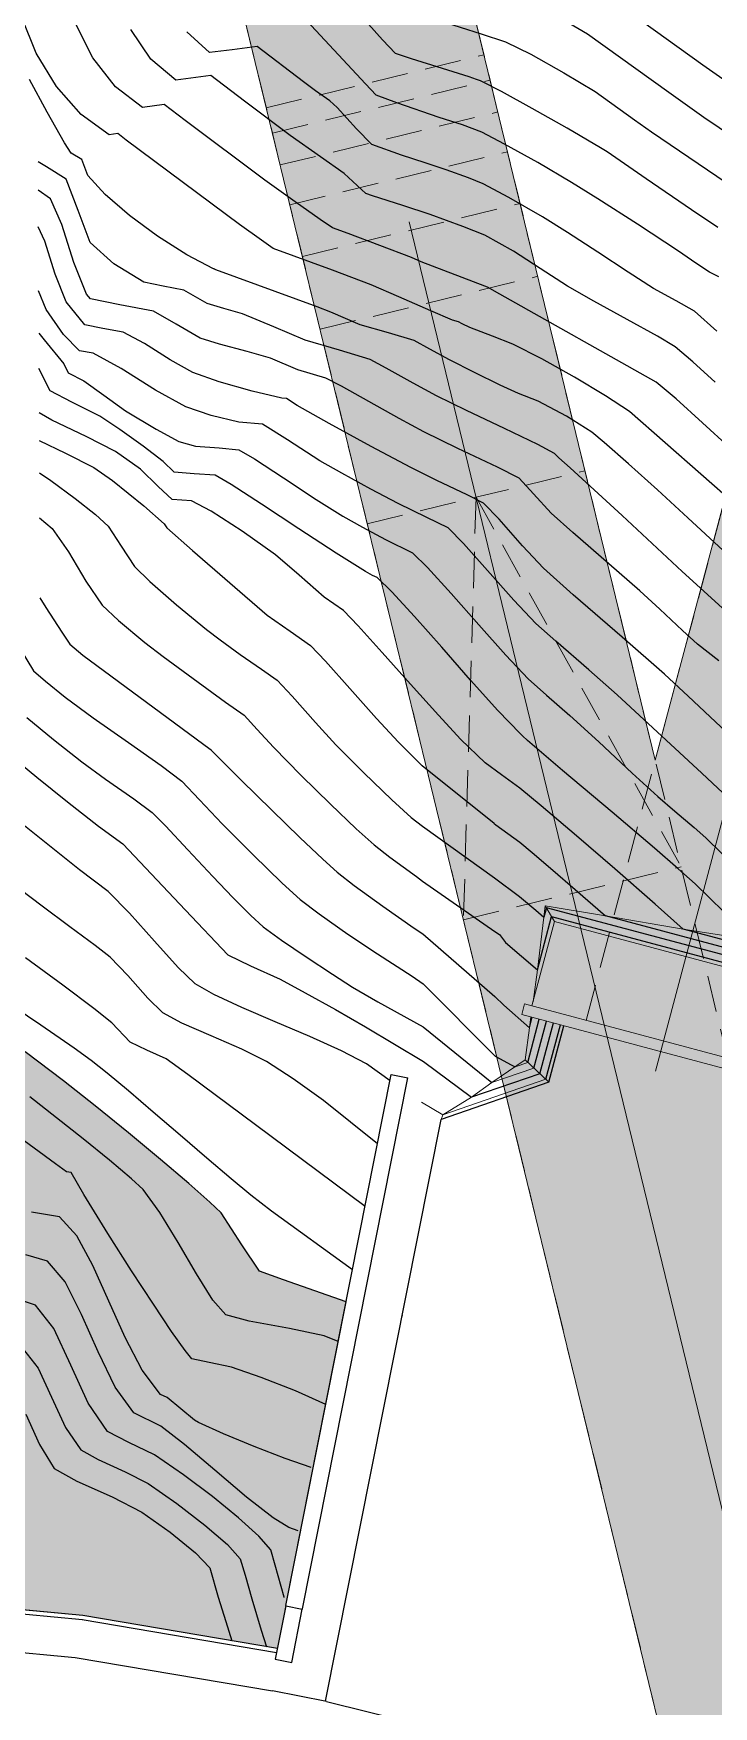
# Model space of a CAD drawing. Header units: millimetres. Extents: x -133 to 63340, y -143 to 109141.
# Drawn here: x 62439.59 to 62458.3, y 108650.02 to 108695.99 of the extents above; entities that cross this region are included whole.
import ezdxf

# ---------------------------------------------------------------- set-up
doc = ezdxf.new("R2010")
doc.units = ezdxf.units.MM
doc.header["$MEASUREMENT"] = 0
for name, pattern in [('DASHDOT', [2.8, 2, -0.25, 0.3, -0.25]), ('NASCOSTA', [9.525, 6.35, -3.175]), ('TRATTEGGIATA', [0.75, 0.5, -0.25]), ('TRATTEGGIATA2', [9.525, 6.35, -3.175]), ('TRATTOPUNTO2', [12.7, 6.35, -3.175, 0, -3.175])]:
    doc.linetypes.add(name, pattern=pattern)
for name, color, linetype in [('Av. Pr.Profi', 7, 'Continuous'), ('Bâti', 7, 'Continuous'), ('colore lago', 131, 'Continuous'), ('Couronnement', 7, 'Continuous'), ('curve livello 1m', 2, 'Continuous'), ('curve livello 5m', 7, 'Continuous'), ('LIN010TR', 2, 'NASCOSTA'), ('LIN018CO', 6, 'Continuous'), ('LIN025CO', 7, 'Continuous'), ('Strade', 7, 'Continuous'), ('TRATTCOLO-30', 253, 'Continuous'), ('TRATTCOLO-32', 255, 'Continuous')]:
    doc.layers.add(name, color=color, linetype=linetype)
doc.layers.add('Colori bordi', color=5, linetype='Continuous', plot=False)
doc.layers.add('no_plot', color=5, linetype='Continuous', plot=False)

# ---------------------------------------------------------------- blocks, each defined once
blk = doc.blocks.new('CONTORNO')
at = {"layer": 'Colori bordi', "lineweight": 0, "ltscale": 2, "flags": 128}
blk.add_lwpolyline([(-29.805, 84.968), (-22.578, 81.44), (16.586, -82.868)], dxfattribs=at)
blk.add_lwpolyline([(-28.746, 115.78, -0.121281), (-20.708, 100.164), (-8.908, 50.657), (5.179, 102.622, 0.76503), (-24.477, 119.975)], format="xyb", close=True, dxfattribs=at)

msp = doc.modelspace()

# ---------------------------------------------------------------- hatches: boundary and pattern name
at = {"layer": 'colore lago', "linetype": 'Continuous', "lineweight": 0}
msp.add_hatch(color=256, dxfattribs=at).paths.add_polyline_path([(62394.5204, 108712.2459), (62395.117, 108711.6764), (62395.6406, 108710.6293), (62394.8002, 108710.3922), (62399.2235, 108704.7825), (62412.5003, 108708.5285), (62413.2067, 108707.6326), (62407.7302, 108697.8512), (62412.1535, 108692.2416), (62412.9472, 108693.6591), (62412.9542, 108692.0976), (62414.0082, 108690.1294), (62414.5077, 108689.1966), (62414.9207, 108688.4253), (62415.1861, 108687.9297), (62415.5083, 108687.3279), (62416.2931, 108686.7942), (62417.1906, 108686.23), (62417.969, 108685.782), (62418.4846, 108685.537), (62419.1884, 108685.4527), (62419.9557, 108685.3699), (62420.4783, 108685.1894), (62421.2527, 108684.8739), (62422.0468, 108684.518), (62422.5163, 108684.2624), (62423.4994, 108683.254), (62424.8803, 108681.83), (62425.6772, 108681.0253), (62426.388, 108680.3128), (62426.9073, 108679.7976), (62427.1296, 108679.5849), (62427.6677, 108679.3514), (62428.2779, 108678.8906), (62429.1097, 108678.186), (62429.7272, 108677.6064), (62430.0884, 108677.2216), (62430.467, 108676.3439), (62430.811, 108675.2778), (62431.1702, 108674.5108), (62431.6141, 108674.232), (62432.1182, 108673.9293), (62432.7182, 108673.2212), (62433.3642, 108672.3188), (62433.9717, 108671.5972), (62434.4688, 108671.2781), (62434.9585, 108671.0103), (62435.4179, 108670.7577), (62435.9831, 108670.3933), (62436.7708, 108669.8635), (62437.6389, 108669.2648), (62438.4457, 108668.6941), (62439.3646, 108668.0159), (62440.4199, 108667.2144), (62441.2951, 108666.53), (62442.2044, 108665.791), (62443.0885, 108665.0571), (62443.8645, 108664.3988), (62444.449, 108663.8865), (62444.7591, 108663.591), (62445.3244, 108662.7111), (62445.8151, 108661.9895), (62446.4679, 108661.7513), (62448.1936, 108661.1408), (62446.5378, 108652.8014), (62446.3027, 108651.6172), (62440.9509, 108652.5219), (62435.4435, 108653.0423), (62429.8796, 108653.2134), (62424.3375, 108653.0217), (62418.7888, 108652.4748), (62413.313, 108651.5404), (62407.8947, 108650.2381), (62402.5829, 108648.6194), (62397.4028, 108646.6292), (62392.3471, 108644.2966), (62387.4709, 108641.6608), (62382.7641, 108638.6807), (62378.5736, 108635.667), (62374.4327, 108632.2574), (62370.3747, 108628.4632), (62367.341, 108625.2477), (62364.0711, 108621.403), (62361.5015, 108617.9735), (62358.4141, 108613.3566), (62355.6386, 108608.5282), (62353.1888, 108603.5582), (62351.0878, 108598.4147), (62349.3183, 108593.1368), (62347.9014, 108587.7584), (62346.8307, 108582.3046), (62346.1263, 108576.8084), (62345.7933, 108571.4278), (62345.8092, 108565.8708), (62346.181, 108560.3104), (62346.9476, 108554.8198), (62348.0569, 108549.3677), (62348.9382, 108546.1575), (62347.7101, 108543.5061), (62343.6536, 108541.931), (62342.917, 108542.5188), (62342.059, 108542.9833), (62341.337, 108543.1852), (62340.5752, 108542.9743), (62339.6342, 108542.4682), (62338.6626, 108541.9356), (62337.8087, 108541.6455), (62337.3125, 108541.7296), (62336.3871, 108541.9326), (62334.0999, 108542.5173), (62331.1652, 108543.3198), (62327.978, 108544.2057), (62324.9329, 108545.0408), (62322.4248, 108545.6908), (62321.6797, 108545.8539), (62320.815, 108546.034), (62320.3039, 108546.1522), (62319.6879, 108546.4466), (62318.9296, 108546.8157), (62317.7863, 108547.2996), (62316.4033, 108547.8555), (62314.8859, 108548.4511), (62313.3395, 108549.0541), (62311.8694, 108549.6324), (62310.5809, 108550.1538), (62309.5794, 108550.586), (62308.9211, 108550.911), (62307.8794, 108551.5619), (62304.9319, 108553.2472), (62301.7635, 108555.25), (62299.7834, 108556.5397), (62298.9389, 108745.4947), (62330.7416, 108763.2145), (62333.3772, 108761.0595), (62337.2747, 108758.1642), (62341.9795, 108755.3069), (62347.0136, 108752.0356), (62351.8854, 108748.4512), (62355.9183, 108746.3193), (62362.3694, 108741.3887), (62363.4846, 108740.874), (62364.5999, 108740.3594), (62363.7039, 108740.0266), (62362.3265, 108739.5151), (62367.187, 108734.2797), (62380.1191, 108739.0825), (62380.8954, 108738.2464), (62376.2242, 108728.0558), (62381.0848, 108722.8205), (62382.5581, 108726.0346), (62383.6394, 108725.543), (62383.921, 108725.2729), (62384.545, 108724.7826), (62385.3252, 108724.2188), (62386.1902, 108723.6166), (62387.0683, 108723.0109), (62387.888, 108722.4367), (62388.5779, 108721.9292), (62389.0664, 108721.5233), (62389.5101, 108720.9867), (62390.0985, 108720.2676), (62390.648, 108719.643), (62391.287, 108718.9268), (62391.6211, 108718.5385), (62391.925, 108717.8958), (62392.2269, 108717.0545), (62392.8338, 108715.1478), (62393.1436, 108714.2685), (62393.4608, 108713.5627)])
at = {"layer": 'TRATTCOLO-30', "linetype": 'Continuous', "lineweight": 0}
h = msp.add_hatch(color=256, dxfattribs=at)
h.dxf.hatch_style = 1
h.paths.add_polyline_path([(62465.747, 108701.4701), (62463.621, 108702.0362), (62456.6936, 108676.0224), (62457.78, 108671.5529)])
h.paths.add_polyline_path([(62467.8729, 108700.904), (62465.747, 108701.4701), (62457.78, 108671.5529), (62458.7628, 108667.51), (62460.6567, 108667.0056), (62460.7339, 108667.2955), (62460.531, 108667.3496), (62461.1486, 108669.6688), (62459.6605, 108670.065)])
h.paths.add_polyline_path([(62474.8004, 108726.9178, 0.5732267), (62447.8353, 108754.1352), (62447.9823, 108751.8974, -0.5801113), (62472.6744, 108727.484), (62465.747, 108701.4701), (62467.8729, 108700.904)])
h.paths.add_polyline_path([(62472.6744, 108727.484, 0.5801113), (62447.9823, 108751.8974), (62448.13, 108749.6486, -0.5887985), (62470.5485, 108728.0501), (62463.621, 108702.0362), (62465.747, 108701.4701)], flags=17)
h.paths.add_polyline_path([(62448.13, 108749.6486), (62447.9823, 108751.8974, 0.1280773), (62439.2661, 108746.8327), (62432.8751, 108740.4959, -0.0173641), (62434.462, 108738.7803), (62436.5645, 108741.0558), (62440.8151, 108745.2705, -0.1215011)])
h.paths.add_polyline_path([(62447.9823, 108751.8974), (62447.8353, 108754.1352, 0.133332), (62437.7171, 108748.395), (62433.4664, 108744.1803), (62431.3544, 108741.937, -0.0155661), (62432.8751, 108740.4959), (62439.2661, 108746.8327, -0.1280773)])
h.paths.add_polyline_path([(62432.815, 108740.4362), (62432.8751, 108740.4959, 0.0155661), (62431.3544, 108741.937), (62429.2423, 108739.6935, 0.1664314), (62424.6976, 108726.0497), (62426.8976, 108726.4121, -0.1977037)])
h.paths.add_polyline_path([(62432.3569, 108736.502), (62434.462, 108738.7803, 0.0173628), (62432.8753, 108740.4957, 0.1988047), (62426.8976, 108726.4121), (62429.1051, 108726.7758, -0.1471562)])
h.paths.add_polyline_path([(62429.1137, 108725.4587, -0.0185057), (62429.1051, 108726.7758), (62426.8976, 108726.4121, 0.0131204), (62426.9158, 108725.3628), (62427.2322, 108718.1064, -0.0320811), (62429.4363, 108718.0611)])
h.paths.add_polyline_path([(62426.9158, 108725.3628, -0.0131204), (62426.8976, 108726.4121), (62424.6976, 108726.0497, 0.0088177), (62424.7179, 108725.267), (62425.0405, 108717.8694, -0.0320811), (62427.2322, 108718.1064)])
h = msp.add_hatch(color=256, dxfattribs=at)
h.dxf.hatch_style = 1
h.paths.add_polyline_path([(62448.872, 108708.1989), (62445.8792, 108707.4714), (62451.2437, 108685.4026), (62454.2366, 108686.1301)])
h.paths.add_polyline_path([(62445.8792, 108707.4714), (62442.8863, 108706.7439), (62448.2509, 108684.6751), (62451.2437, 108685.4026)])
h.paths.add_polyline_path([(62446.1939, 108719.2166), (62443.201, 108718.4891), (62445.8792, 108707.4714), (62448.872, 108708.1989)])
h.paths.add_polyline_path([(62443.201, 108718.4891), (62440.2082, 108717.7616), (62440.7606, 108715.4891), (62442.8863, 108706.7439), (62445.8792, 108707.4714)])
h = msp.add_hatch(color=256, dxfattribs=at)
h.dxf.hatch_style = 1
h.paths.add_polyline_path([(62454.2366, 108686.1301), (62451.2437, 108685.4026), (62453.7007, 108675.2949), (62456.6936, 108676.0224)])
h.paths.add_polyline_path([(62451.2437, 108685.4026), (62448.2509, 108684.6751), (62450.7079, 108674.5674), (62453.7007, 108675.2949)])
h = msp.add_hatch(color=256, dxfattribs=at)
h.dxf.hatch_style = 1
h.paths.add_polyline_path([(62468.821, 108626.1329), (62465.8282, 108625.4054), (62478.5704, 108572.9858), (62481.5632, 108573.7133)])
h.paths.add_polyline_path([(62465.8282, 108625.4054), (62462.8353, 108624.6779), (62475.5775, 108572.2583), (62478.5704, 108572.9858)])
h.paths.add_polyline_path([(62453.7009, 108675.295), (62450.7081, 108674.5674), (62462.8353, 108624.6779), (62465.8282, 108625.4054)])
h.paths.add_polyline_path([(62456.6938, 108676.0225), (62453.7009, 108675.295), (62465.8282, 108625.4054), (62468.821, 108626.1329)])

# ---------------------------------------------------------------- linework, layer by layer
at = {"layer": 'Av. Pr.Profi', "color": 1, "linetype": 'DASHDOT'}
msp.add_line((62449.7324, 108660.765), (62449.7352, 108660.746), dxfattribs=at)
at = {"layer": 'Bâti', "color": 2, "linetype": 'Continuous'}
for p, q in [((62446.5378, 108652.8014), (62449.4345, 108667.391)), ((62446.9895, 108652.708), (62449.8868, 108667.3012)), ((62449.4345, 108667.391), (62449.8868, 108667.3012)), ((62446.5357, 108652.7911), (62446.2452, 108651.3276)), ((62446.5378, 108652.8014), (62446.5357, 108652.7911)), ((62446.5357, 108652.7911), (62446.9874, 108652.6977)), ((62446.6976, 108651.2378), (62446.9874, 108652.6977)), ((62446.9895, 108652.708), (62446.9874, 108652.6977)), ((62446.2452, 108651.3276), (62446.6976, 108651.2378))]:
    msp.add_line(p, q, dxfattribs=at)
at = {"layer": 'Colori bordi', "linetype": 'Continuous', "lineweight": 0, "flags": 128}
msp.add_lwpolyline([(62439.3646, 108668.0159), (62440.4199, 108667.2144), (62441.2951, 108666.53), (62441.2951, 108666.53), (62442.2044, 108665.791), (62443.0885, 108665.0571), (62443.8645, 108664.3988), (62444.449, 108663.8865), (62444.7591, 108663.591), (62444.7591, 108663.591), (62445.3244, 108662.7111), (62445.8151, 108661.9895), (62445.8151, 108661.9895), (62446.4679, 108661.7513), (62448.1936, 108661.1408), (62446.5378, 108652.8014), (62446.3027, 108651.6172), (62440.9509, 108652.5219), (62435.4435, 108653.0423)], dxfattribs=at)
at = {"layer": 'Couronnement', "color": 2, "linetype": 'Continuous'}
for p, q in [((62440.9396, 108652.4024), (62435.4282, 108652.9232)), ((62440.9509, 108652.5219), (62435.4435, 108653.0423)), ((62446.3027, 108651.6173), (62440.9509, 108652.5219)), ((62446.2794, 108651.4998), (62440.9309, 108652.4039)), ((62435.2857, 108651.8826), (62440.745, 108651.371)), ((62440.745, 108651.371), (62446.1651, 108650.4552)), ((62447.6575, 108650.1609), (62446.1651, 108650.4552))]:
    msp.add_line(p, q, dxfattribs=at)
at = {"layer": 'curve livello 1m', "color": 152, "linetype": 'TRATTEGGIATA2', "ltscale": 5, "flags": 128}
msp.add_lwpolyline([(62449.0566, 108665.4876), (62447.5691, 108666.6743), (62446.7343, 108667.2749), (62445.9993, 108667.7503), (62445.9993, 108667.7503), (62445.3264, 108668.0832), (62444.4783, 108668.4494), (62443.6781, 108668.7985), (62443.1486, 108669.0802), (62443.1486, 108669.0802), (62442.7409, 108669.4873), (62442.1919, 108670.1058), (62441.7011, 108670.6179), (62441.7011, 108670.6179), (62441.2954, 108670.9338), (62440.5983, 108671.4494), (62439.8334, 108672.0132), (62439.2246, 108672.4741), (62439.2246, 108672.4741), (62438.365, 108673.1592), (62437.5579, 108673.8172), (62436.9267, 108674.3464), (62436.5947, 108674.645), (62436.5947, 108674.645), (62436.2778, 108675.0258), (62435.8193, 108675.6316), (62435.3026, 108676.349), (62434.8114, 108677.0647), (62434.8114, 108677.0647), (62434.4171, 108677.7181), (62433.9747, 108678.486), (62433.6742, 108678.9642), (62433.6742, 108678.9642), (62433.0992, 108679.4726), (62432.3946, 108680.0167), (62432.025, 108680.3971), (62432.025, 108680.3971), (62432.0295, 108680.4063), (62431.5902, 108680.6689), (62430.9646, 108681.1269), (62430.2225, 108681.7093), (62429.4404, 108682.3343), (62428.6942, 108682.9202), (62428.0602, 108683.3855), (62428.0602, 108683.3855), (62427.4519, 108683.7529), (62426.992, 108683.9088), (62426.4673, 108684.3403), (62425.8571, 108684.9767), (62425.2108, 108685.6918), (62424.5778, 108686.3598), (62424.0076, 108686.8546), (62424.0076, 108686.8546), (62423.6727, 108687.0413), (62423.0329, 108687.3593), (62422.1797, 108687.7651), (62421.2045, 108688.2153), (62420.1986, 108688.6663), (62420.1986, 108688.6663), (62419.808, 108688.8254), (62418.9294, 108688.9253), (62418.3385, 108689.2351), (62417.685, 108689.696), (62417.1649, 108690.1698), (62417.1649, 108690.1698), (62416.8423, 108690.6536), (62416.3974, 108691.4654), (62415.8785, 108692.4693), (62415.334, 108693.5294), (62414.6531, 108694.8123), (62413.8453, 108695.2632)], dxfattribs=at)
at = {"layer": 'curve livello 5m', "color": 2}
for p, q in [((62450.2909, 108674.2137), (62452.272, 108672.7961)), ((62453.5212, 108667.4125), (62453.8925, 108668.8069)), ((62450.3198, 108667.7428), (62451.6402, 108666.7634)), ((62453.77, 108667.181), (62450.8031, 108666.1572)), ((62453.5212, 108667.4125), (62451.6402, 108666.7634))]:
    msp.add_line(p, q, dxfattribs=at)
at = {"layer": 'curve livello 5m', "color": 2, "flags": 128}
for points in [[(62458.9258, 108683.0267), (62455.983, 108685.6053), (62455.3244, 108686.0394), (62454.4706, 108686.5512), (62453.5718, 108687.0535), (62452.7784, 108687.4596), (62452.2175, 108687.6752), (62451.5919, 108687.9122), (62451.3858, 108688.0127), (62451.2805, 108688.0702), (62451.1187, 108688.1178), (62450.5241, 108688.3696), (62449.6427, 108688.7611), (62448.8819, 108689.0898), (62447.8211, 108689.4926), (62446.1868, 108690.0902), (62445.8616, 108690.3127), (62445.2596, 108690.7429), (62445.2596, 108690.7429), (62442.1432, 108693.0658), (62441.9136, 108693.2414), (62441.6763, 108693.2106), (62440.9064, 108693.7676), (62440.2263, 108694.5376), (62439.6714, 108695.4496), (62439.2774, 108696.4325)], [(62458.413, 108690.6643), (62457.6888, 108691.1496), (62456.4461, 108692.0047), (62455.3679, 108692.7379), (62455.1914, 108692.8515), (62454.2705, 108693.3915), (62453.3091, 108693.9359), (62452.4622, 108694.3986), (62451.8848, 108694.6931), (62451.8369, 108694.7113), (62451.7789, 108694.7302), (62451.5756, 108694.802), (62450.8396, 108695.0349), (62449.9894, 108695.2977), (62449.5527, 108695.4415), (62449.1924, 108695.8183), (62448.5792, 108696.5106)], [(62458.8425, 108674.8569), (62457.9736, 108675.6709), (62455.6449, 108677.8218), (62454.8651, 108678.5055), (62453.9565, 108679.293), (62453.406, 108679.7814), (62452.8062, 108680.4206), (62452.0845, 108681.2371), (62451.4213, 108681.9823), (62450.9971, 108682.4076), (62450.4121, 108682.6957), (62449.6237, 108683.0771), (62448.8717, 108683.4753), (62448.0753, 108683.9107), (62447.4734, 108684.2527), (62446.5761, 108684.8329), (62445.8976, 108685.2619), (62445.24, 108685.3131), (62444.4791, 108685.4995), (62443.7855, 108685.7321), (62442.9514, 108686.1943), (62442.0054, 108686.7904), (62441.2325, 108687.2065), (62440.8632, 108687.2785), (62440.421, 108687.7248), (62439.9409, 108688.4111), (62439.7364, 108688.9218)], [(62439.7587, 108683.926), (62440.0747, 108683.7076), (62440.746, 108683.217), (62440.746, 108683.217), (62441.2978, 108682.7749), (62441.6508, 108682.4584), (62441.6508, 108682.4584), (62442.0101, 108681.9055), (62442.3731, 108681.3448), (62442.3731, 108681.3448), (62442.798, 108680.9374), (62443.5326, 108680.2966), (62444.3566, 108679.6147), (62444.3566, 108679.6147), (62444.728, 108679.3352), (62445.279, 108678.9341), (62445.279, 108678.9341), (62445.8652, 108678.5269), (62446.2997, 108678.2225), (62446.2997, 108678.2225), (62446.713, 108677.782), (62447.3537, 108677.063), (62447.9139, 108676.4508), (62447.9139, 108676.4508), (62448.6842, 108675.6754), (62449.4488, 108674.9344), (62449.9783, 108674.4501), (62449.9783, 108674.4501), (62450.2909, 108674.2137)], [(62433.6505, 108683.0362), (62434.1006, 108682.5569), (62434.1127, 108682.5476), (62434.5057, 108682.4246), (62437.2134, 108677.8838), (62437.4384, 108677.5151), (62437.7227, 108677.2349), (62438.2293, 108676.7852), (62438.9032, 108676.2119), (62439.6897, 108675.5609), (62440.5341, 108674.8781), (62441.3817, 108674.2094), (62442.055, 108673.7241), (62443.7794, 108671.9082), (62444.9372, 108670.6782), (62445.5666, 108670.3802), (62446.3772, 108670.0063), (62447.0705, 108669.6357), (62447.899, 108669.1738), (62448.7212, 108668.7008), (62450.3198, 108667.7428)], [(62452.272, 108672.7961), (62452.9635, 108672.2844), (62452.9635, 108672.2844), (62453.4067, 108671.9091), (62453.6314, 108671.7124)], [(62460.3148, 108665.3329), (62461.528, 108669.8885), (62453.7007, 108671.9729), (62453.6314, 108671.7124)], [(62448.1936, 108661.1408), (62446.4679, 108661.7513), (62445.8151, 108661.9895), (62445.8151, 108661.9895), (62445.3244, 108662.7111), (62444.7591, 108663.591), (62444.7591, 108663.591), (62444.449, 108663.8866), (62443.8645, 108664.3988), (62443.0885, 108665.0571), (62442.2044, 108665.7911), (62441.2951, 108666.53), (62441.2951, 108666.53), (62440.4199, 108667.2144), (62439.3646, 108668.0159)], [(62446.4917, 108653.0213), (62446.4899, 108653.0281), (62446.2453, 108653.9083), (62446.1195, 108654.3306), (62446.1195, 108654.3306), (62445.7913, 108654.7032), (62445.2304, 108655.213), (62444.5136, 108655.7974), (62443.7177, 108656.3937), (62442.9196, 108656.9394), (62442.9196, 108656.9394), (62442.2145, 108657.2831), (62441.628, 108657.5833), (62441.628, 108657.5833), (62441.0986, 108658.36), (62440.6198, 108659.4058), (62440.151, 108660.4073), (62439.6518, 108661.0507), (62439.6518, 108661.0507), (62438.9973, 108661.2675)]]:
    msp.add_lwpolyline(points, dxfattribs=at)
at = {"layer": 'LIN010TR', "linetype": 'TRATTOPUNTO2', "lineweight": 0, "ltscale": 5}
msp.add_line((62456.697, 108667.4859), (62472.6745, 108727.4839), dxfattribs=at)
at = {"layer": 'LIN010TR', "linetype": 'TRATTOPUNTO2', "lineweight": 0, "ltscale": 5, "flags": 128}
msp.add_lwpolyline([(62364.0005, 108735.9978), (62389.909, 108745.6198), (62397.2585, 108748.3493, -0.4489543), (62441.6795, 108724.7485), (62454.4122, 108672.368)], format="xyb", dxfattribs=at)
msp.add_lwpolyline([(62454.4122, 108672.368), (62484.7612, 108547.5169)], dxfattribs=at)
at = {"layer": 'LIN018CO', "color": 2, "lineweight": 0}
for p, q in [((62453.6314, 108671.7124), (62453.6701, 108672.0259)), ((62453.6701, 108672.0259), (62455.3294, 108671.7462)), ((62453.9205, 108671.5936), (62453.6701, 108672.0259)), ((62457.459, 108671.386), (62455.3294, 108671.7462)), ((62453.4526, 108670.2641), (62453.6314, 108671.7124)), ((62457.459, 108671.386), (62459.3716, 108671.0837)), ((62453.333, 108669.3875), (62453.4526, 108670.2641)), ((62453.2352, 108668.6703), (62453.2762, 108668.9711)), ((62453.2352, 108668.6703), (62453.1167, 108667.7888)), ((62452.1998, 108667.1681), (62453.1167, 108667.7888)), ((62453.77, 108667.181), (62453.1167, 108667.7888)), ((62451.6402, 108666.7634), (62452.1998, 108667.1681)), ((62450.8487, 108666.2787), (62451.6402, 108666.7634)), ((62450.8031, 108666.1572), (62450.8487, 108666.2787))]:
    msp.add_line(p, q, dxfattribs=at)
at = {"layer": 'LIN025CO', "linetype": 'TRATTEGGIATA', "lineweight": 0, "ltscale": 2}
for p, q in [((62454.7911, 108668.8781), (62470.5486, 108728.0501)), ((62444.6723, 108725.476), (62491.8503, 108531.3928)), ((62438.6865, 108724.0215), (62482.9426, 108541.9586)), ((62445.9966, 108693.949), (62451.9823, 108695.404)), ((62446.1652, 108693.2554), (62452.1509, 108694.7104)), ((62446.3775, 108692.382), (62452.3632, 108693.837)), ((62446.6439, 108691.286), (62452.6296, 108692.7411)), ((62446.9889, 108689.8669), (62452.9746, 108691.3219)), ((62447.475, 108687.8672), (62453.4606, 108689.3222)), ((62448.7739, 108682.5236), (62454.7596, 108683.9786)), ((62451.7667, 108683.2511), (62451.4194, 108671.6405)), ((62451.7667, 108683.2511), (62457.4051, 108673.0955)), ((62451.4194, 108671.6405), (62457.4051, 108673.0955))]:
    msp.add_line(p, q, dxfattribs=at)
at = {"layer": 'LIN025CO', "linetype": 'Continuous', "lineweight": 0}
for p, q in [((62453.3029, 108669.2744), (62453.9205, 108671.5936)), ((62453.9205, 108671.5936), (62461.1486, 108669.6687)), ((62453.0228, 108669.0385), (62453.1, 108669.3284)), ((62453.0228, 108669.0385), (62460.6568, 108667.0056)), ((62453.1, 108669.3284), (62460.734, 108667.2955))]:
    msp.add_line(p, q, dxfattribs=at)
at = {"layer": 'no_plot'}
for p, q in [((62452.2653, 108674.2832), (62450.2834, 108675.873)), ((62450.2976, 108672.7025), (62452.2786, 108671.3187)), ((62453.4526, 108670.2641), (62453.8425, 108671.7282)), ((62453.8425, 108671.7282), (62461.2832, 108669.7467)), ((62450.3041, 108671.2531), (62452.2866, 108669.5335)), ((62450.3102, 108669.8846), (62452.2939, 108667.8951)), ((62453.2352, 108668.6703), (62453.3127, 108668.9613)), ((62450.3155, 108668.6982), (62452.1998, 108667.1681)), ((62453.1894, 108667.7212), (62453.506, 108668.9099)), ((62453.3553, 108667.5668), (62453.6992, 108668.8584)), ((62453.687, 108667.2582), (62454.0858, 108668.7555)), ((62445.7031, 108666.0072), (62443.8359, 108667.393))]:
    msp.add_line(p, q, dxfattribs=at)
at = {"layer": 'no_plot', "linetype": 'Continuous', "lineweight": 0}
for p, q in [((62453.1894, 108667.7212), (62452.8373, 108667.5997)), ((62453.687, 108667.2582), (62450.8487, 108666.2787)), ((62453.3553, 108667.5668), (62452.1998, 108667.1681)), ((62450.8487, 108666.2787), (62450.2648, 108666.6304))]:
    msp.add_line(p, q, dxfattribs=at)
at = {"layer": 'no_plot', "flags": 128}
for points in [[(62454.6209, 108697.568), (62458.0055, 108695.1335), (62459.0099, 108694.4302), (62459.805, 108694.0181), (62460.7881, 108693.5424), (62461.9326, 108692.9972), (62462.6508, 108692.6448), (62463.4177, 108692.1727), (62464.1129, 108691.7496), (62464.193, 108691.718), (62464.7334, 108691.4444), (62465.4596, 108691.053), (62466.2835, 108690.593), (62467.1167, 108690.1137), (62467.871, 108689.6643), (62468.4048, 108689.3101), (62469.1073, 108688.7895), (62469.9784, 108688.1216), (62470.8671, 108687.4236), (62471.6228, 108686.8125), (62472.1289, 108686.3663), (62473.0376, 108685.7374)], [(62458.9194, 108684.4589), (62458.7353, 108684.6151), (62457.9909, 108685.2969), (62457.2711, 108685.9539), (62456.7145, 108686.414), (62456.7145, 108686.414), (62452.416, 108688.8325), (62452.0815, 108689.0261), (62452.0056, 108689.055), (62450.2547, 108689.723), (62449.9873, 108689.8392), (62448.2452, 108690.5007), (62447.8215, 108690.6557), (62447.482, 108690.8832), (62446.7917, 108691.3691), (62445.9577, 108691.9676), (62445.9577, 108691.9676), (62443.7688, 108693.5991), (62443.1914, 108694.0408), (62442.5946, 108693.9631), (62441.855, 108694.5264), (62441.2282, 108695.3213), (62440.7639, 108696.2485)], [(62458.3398, 108686.4124), (62457.7271, 108686.9761), (62457.2427, 108687.3868), (62457.2427, 108687.3868), (62456.7526, 108687.6775), (62455.9189, 108688.1377), (62455.0062, 108688.6393), (62454.2789, 108689.0544), (62454.2789, 108689.0544), (62453.5327, 108689.5347), (62452.7961, 108690.0085), (62452.7961, 108690.0085), (62452.0047, 108690.4493), (62451.4016, 108690.6892), (62450.504, 108691.0176), (62450.504, 108691.0176), (62449.7492, 108691.2638), (62448.9175, 108691.5337), (62448.9175, 108691.5337), (62448.7366, 108691.5982), (62448.1385, 108692.1486), (62447.4891, 108692.6075), (62446.6558, 108693.1923), (62446.6558, 108693.1923), (62445.3945, 108694.1324), (62444.4693, 108694.8401), (62443.5129, 108694.7157), (62442.8186, 108695.2842), (62442.2738, 108696.0995)], [(62458.4453, 108689.307), (62458.1829, 108689.4331), (62457.8116, 108689.6849), (62457.3285, 108690.0149), (62457.3285, 108690.0149), (62456.2055, 108690.7504), (62455.1183, 108691.45), (62454.393, 108691.9039), (62454.393, 108691.9039), (62453.464, 108692.4452), (62452.5499, 108692.9543), (62451.9248, 108693.2785), (62451.9248, 108693.2785), (62451.3926, 108693.4801), (62450.7485, 108693.6896), (62449.587, 108694.0912), (62449.0168, 108694.3014), (62449.0168, 108694.3014), (62448.7277, 108694.6107), (62447.1103, 108696.3414)], [(62450.1779, 108696.5338), (62451.9022, 108695.9887), (62452.58, 108695.767), (62453.2712, 108695.4216), (62454.1839, 108694.914), (62455.0443, 108694.3965), (62456.1233, 108693.6203), (62456.5914, 108693.2926), (62458.643, 108691.8955)], [(62454.0373, 108696.4509), (62454.8326, 108695.9823), (62457.0644, 108694.3769), (62458.0326, 108693.6991), (62458.8731, 108693.1267), (62460.1379, 108692.5187), (62461.3255, 108691.9455), (62462.0133, 108691.5302), (62462.806, 108691.027), (62463.4032, 108690.6735), (62463.4532, 108690.6538), (62464.0828, 108690.3266), (62464.9325, 108689.8522), (62465.7474, 108689.3728), (62466.5171, 108688.8841), (62467.4184, 108688.286), (62468.1809, 108687.758), (62468.8659, 108687.2467), (62469.6977, 108686.6011), (62470.4267, 108686.0149), (62471.0481, 108685.4708), (62471.7639, 108684.8263), (62472.2789, 108684.382), (62473.0461, 108683.8511)], [(62458.3906, 108687.8142), (62457.771, 108688.3595), (62457.2694, 108688.644), (62456.6481, 108688.9913), (62456.6481, 108688.9913), (62455.9484, 108689.4327), (62455.1114, 108689.9806), (62454.2793, 108690.525), (62453.5946, 108690.9562), (62453.5946, 108690.9562), (62452.6668, 108691.4907), (62451.9647, 108691.8639), (62451.9647, 108691.8639), (62451.5562, 108692.0264), (62450.9483, 108692.2489), (62450.9483, 108692.2489), (62450.369, 108692.4378), (62449.7182, 108692.649), (62449.7182, 108692.649), (62448.8965, 108692.9393), (62448.4821, 108693.3774), (62447.9419, 108693.9607), (62447.9419, 108693.9607), (62447.7461, 108694.1409), (62447.3538, 108694.417), (62447.0202, 108694.6657), (62445.7471, 108695.6395), (62445.0594, 108695.5403), (62444.4312, 108695.4683), (62444.4312, 108695.4683), (62443.8119, 108696.035)], [(62458.562, 108681.7871), (62457.5941, 108682.6868), (62456.7572, 108683.4564), (62456.7572, 108683.4564), (62455.9616, 108684.1654), (62455.2924, 108684.7517), (62454.9505, 108685.0395), (62454.9505, 108685.0395), (62454.2543, 108685.4749), (62453.4753, 108685.8931), (62453.4753, 108685.8931), (62452.9292, 108686.1014), (62452.4263, 108686.3346), (62451.7241, 108686.6769), (62451.0334, 108687.0256), (62451.0334, 108687.0256), (62450.4915, 108687.3236), (62450.065, 108687.555), (62450.065, 108687.555), (62449.359, 108687.7652), (62448.5766, 108687.9927), (62448.5766, 108687.9927), (62447.7764, 108688.3404), (62447.3969, 108688.4845), (62444.6142, 108689.5021), (62444.5762, 108689.5182), (62444.5665, 108689.521), (62444.5602, 108689.5247), (62444.5493, 108689.5268), (62443.809, 108689.9113), (62443.01, 108690.4214), (62442.2353, 108690.9955), (62441.568, 108691.5721), (62441.091, 108692.0897), (62441.091, 108692.0897), (62440.9235, 108692.5299), (62440.6348, 108692.7086), (62440.4475, 108692.9896), (62439.9677, 108693.8313), (62439.4814, 108694.7252)], [(62458.5294, 108680.2102), (62457.4343, 108681.2085), (62455.7813, 108682.7454), (62454.3522, 108684.0595), (62454.3522, 108684.0595), (62454.0388, 108684.3338), (62453.9263, 108684.4565), (62453.4638, 108684.6962), (62452.5438, 108685.1372), (62451.5037, 108685.6334), (62450.681, 108686.0385), (62450.681, 108686.0385), (62450.0385, 108686.3886), (62449.2981, 108686.8015), (62448.8494, 108687.0398), (62448.8494, 108687.0398), (62448.0109, 108687.2896), (62447.0689, 108687.5634), (62447.0689, 108687.5634), (62446.2032, 108687.9302), (62445.345, 108688.2932), (62445.345, 108688.2932), (62444.8265, 108688.4406), (62444.3713, 108688.5738), (62444.3713, 108688.5738), (62443.7282, 108688.9451), (62443.1623, 108689.0529), (62442.6284, 108689.1598), (62442.6284, 108689.1598), (62441.8023, 108689.6625), (62441.1519, 108690.254), (62441.1519, 108690.254), (62440.8209, 108691.1345), (62440.492, 108691.9888), (62440.492, 108691.9888), (62439.9495, 108692.3316), (62439.7205, 108692.4707)], [(62458.4422, 108678.7523), (62457.8588, 108679.215), (62457.4431, 108679.594), (62456.8155, 108680.1775), (62456.2729, 108680.6764), (62456.2729, 108680.6764), (62455.4194, 108681.4246), (62454.4254, 108682.2865), (62453.8279, 108682.8163), (62453.8279, 108682.8163), (62453.3462, 108683.3469), (62452.9499, 108683.7735), (62452.9499, 108683.7735), (62452.3563, 108684.0737), (62451.2671, 108684.5929), (62450.3286, 108685.0513), (62450.3286, 108685.0513), (62449.6555, 108685.4154), (62448.8209, 108685.8806), (62448.0664, 108686.2994), (62447.6338, 108686.5246), (62447.6338, 108686.5246), (62446.8615, 108686.7517), (62446.1138, 108687.0683), (62445.4683, 108687.2589), (62444.7095, 108687.4611), (62444.176, 108687.6265), (62444.176, 108687.6265), (62443.5189, 108688.009), (62442.8963, 108688.3656), (62442.8963, 108688.3656), (62441.966, 108688.5368), (62441.1596, 108688.7046), (62441.1596, 108688.7046), (62441.0553, 108688.8326), (62440.7073, 108689.7017), (62440.3745, 108690.7427), (62440.0604, 108691.4477), (62440.0604, 108691.4477), (62439.7241, 108691.6848)], [(62458.955, 108676.5117), (62457.5952, 108677.7855), (62456.9443, 108678.3867), (62455.7854, 108679.4027), (62454.4351, 108680.5731), (62453.6169, 108681.2988), (62453.6169, 108681.2988), (62453.0468, 108681.9155), (62452.4017, 108682.6468), (62451.9735, 108683.0906), (62451.9735, 108683.0906), (62451.5212, 108683.3193), (62450.6913, 108683.7149), (62449.9762, 108684.0642), (62449.9762, 108684.0642), (62448.8824, 108684.6433), (62447.7241, 108685.2765), (62446.8489, 108685.774), (62446.8489, 108685.774), (62446.55, 108685.9653), (62446.4253, 108685.975), (62445.6056, 108686.1622), (62444.7002, 108686.423), (62443.9808, 108686.6793), (62443.9808, 108686.6793), (62443.3546, 108687.0262), (62442.6446, 108687.4737), (62442.0644, 108687.786), (62442.0644, 108687.786), (62441.5003, 108687.8898), (62441.0114, 108687.9916), (62441.0114, 108687.9916), (62440.4981, 108688.6219), (62440.1941, 108689.3811), (62439.9033, 108690.2907), (62439.7285, 108690.683)], [(62439.7416, 108687.7573), (62439.8862, 108687.5783), (62440.4291, 108686.9166), (62440.4291, 108686.9166), (62440.5531, 108686.6667), (62440.9824, 108686.4482), (62441.5328, 108686.0564), (62442.1278, 108685.6294), (62442.1278, 108685.6294), (62442.9665, 108685.1197), (62443.5902, 108684.7849), (62443.5902, 108684.7849), (62444.0546, 108684.6511), (62444.6974, 108684.6059), (62445.2451, 108684.5585), (62445.2451, 108684.5585), (62445.6731, 108684.3054), (62446.4735, 108683.7817), (62447.3729, 108683.1898), (62448.098, 108682.7315), (62448.098, 108682.7315), (62448.6386, 108682.428), (62449.2713, 108682.09), (62449.2713, 108682.09), (62450.0207, 108681.7247), (62450.4351, 108681.3205), (62451.0815, 108680.6046), (62451.8381, 108679.7447), (62452.5832, 108678.9085), (62453.1951, 108678.2639), (62453.1951, 108678.2639), (62453.704, 108677.8169), (62454.3455, 108677.257), (62454.3455, 108677.257), (62455.139, 108676.5266), (62456.0618, 108675.6668), (62456.7623, 108675.0246), (62456.7623, 108675.0246), (62457.2313, 108674.6269), (62457.7635, 108674.1769), (62457.7635, 108674.1769), (62458.0821, 108673.8951), (62458.9706, 108673.0215)], [(62458.9775, 108671.4729), (62457.7874, 108672.6255), (62457.3213, 108673.0434), (62456.6743, 108673.6099), (62455.5095, 108674.5986), (62454.145, 108675.7456), (62453.1765, 108676.5717), (62453.0462, 108676.6921), (62452.9841, 108676.7464), (62452.3669, 108677.391), (62451.6173, 108678.2248), (62450.8227, 108679.1273), (62450.0708, 108679.9779), (62449.4488, 108680.6562), (62449.0443, 108681.0418), (62448.9189, 108681.1029), (62448.7226, 108681.2102), (62447.9157, 108681.7161), (62446.8966, 108682.3833), (62445.868, 108683.0621), (62445.0325, 108683.6026), (62444.5926, 108683.8551), (62444.0123, 108683.8957), (62443.4684, 108683.9425), (62443.1647, 108684.2297), (62442.6157, 108684.6536), (62441.9678, 108685.1167), (62441.4155, 108685.48), (62440.6506, 108685.8618), (62440.0529, 108686.1737), (62439.7459, 108686.7924)], [(62457.459, 108671.386), (62456.6939, 108672.0721), (62455.5851, 108673.043), (62454.5265, 108673.9519), (62453.5577, 108674.7722), (62452.9694, 108675.2579), (62452.4626, 108675.624), (62452.0128, 108675.9518), (62451.3514, 108676.5929), (62450.7325, 108677.2592), (62449.9668, 108678.1136), (62449.1876, 108678.9893), (62448.5278, 108679.7199), (62448.1206, 108680.1389), (62447.5923, 108680.5072), (62446.9019, 108681.1082), (62446.2492, 108681.6729), (62445.3381, 108682.3176), (62444.4829, 108682.8653), (62443.9402, 108683.1516), (62443.4114, 108683.1928), (62443.0254, 108683.5505), (62442.5357, 108684.0207), (62441.8485, 108684.5119), (62441.0471, 108684.9243), (62440.1036, 108685.3729), (62439.7514, 108685.5697)], [(62439.7548, 108684.8116), (62440.479, 108684.4649), (62441.2506, 108684.0686), (62441.2506, 108684.0686), (62441.768, 108683.7111), (62442.6343, 108683.017), (62443.1886, 108682.5201), (62443.1886, 108682.5201), (62443.2613, 108682.4079), (62443.9709, 108681.789), (62446.0206, 108680.01), (62446.6567, 108679.5697), (62447.2102, 108679.1807), (62447.2102, 108679.1807), (62447.6253, 108678.7466), (62448.2974, 108677.9962), (62449.0315, 108677.1733), (62449.6326, 108676.5218), (62449.6326, 108676.5218), (62450.2834, 108675.873)], [(62439.7643, 108682.6892), (62440.113, 108682.3968), (62440.5572, 108681.7504), (62441.0345, 108680.9412), (62441.4849, 108680.2816), (62441.4849, 108680.2816), (62441.9373, 108679.8626), (62442.6545, 108679.2615), (62442.6545, 108679.2615), (62443.1625, 108678.875), (62443.9867, 108678.2669), (62444.8797, 108677.6195), (62444.8797, 108677.6195), (62445.3893, 108677.2643), (62445.751, 108676.8702), (62446.1952, 108676.3798), (62446.1952, 108676.3798), (62446.9579, 108675.6079), (62447.7596, 108674.8201), (62448.4705, 108674.142), (62448.9611, 108673.6992), (62448.9611, 108673.6992), (62449.3993, 108673.36), (62450.1238, 108672.8272), (62450.2976, 108672.7025)], [(62438.3809, 108680.4796), (62439.6001, 108678.4817), (62439.9219, 108678.1955), (62440.4663, 108677.7556), (62440.4663, 108677.7556), (62441.2371, 108677.1902), (62442.2038, 108676.5105), (62443.103, 108675.8759), (62443.6711, 108675.4456), (62443.6711, 108675.4456), (62444.1607, 108674.9329), (62444.7798, 108674.278), (62444.7798, 108674.278), (62445.6406, 108673.4215), (62446.4357, 108672.6509), (62446.9266, 108672.1975), (62446.9266, 108672.1975), (62447.4492, 108671.8055), (62448.2404, 108671.2444), (62448.2404, 108671.2444), (62449.0583, 108670.7044), (62450.0091, 108670.0891), (62450.3102, 108669.8846)], [(62439.7673, 108680.4858), (62439.936, 108680.2205), (62440.3771, 108679.5403), (62440.5968, 108679.2185), (62440.5968, 108679.2185), (62440.9524, 108678.9082), (62444.4526, 108676.3255), (62444.4792, 108676.3064), (62444.4825, 108676.3029), (62445.3064, 108675.4785), (62446.1475, 108674.6504), (62446.9229, 108673.899), (62447.5494, 108673.3048), (62447.9439, 108672.9484), (62447.9439, 108672.9484), (62448.4183, 108672.5858), (62449.2028, 108672.0166), (62450.0621, 108671.4116), (62450.0621, 108671.4116), (62450.3041, 108671.2531)], [(62439.4125, 108677.2037), (62440.1473, 108676.5992), (62440.924, 108675.9825), (62441.58, 108675.5063), (62442.3524, 108674.9642), (62442.8631, 108674.5848), (62443.2227, 108674.2195), (62443.8408, 108673.5609), (62444.5237, 108672.8314), (62445.0772, 108672.2531), (62445.5739, 108671.762), (62445.9094, 108671.4467), (62446.4186, 108671.0772), (62447.0922, 108670.6207), (62447.8148, 108670.1444), (62448.3698, 108669.7912), (62449.063, 108669.3869), (62450.3155, 108668.6982)], [(62449.4, 108667.2172), (62448.7568, 108667.68), (62448.0653, 108668.0368), (62447.1906, 108668.4304), (62446.2417, 108668.8361), (62445.328, 108669.2292), (62444.5587, 108669.5851), (62444.0429, 108669.8792), (62444.0429, 108669.8792), (62443.572, 108670.3309), (62442.9234, 108671.0529), (62442.2361, 108671.8237), (62441.6494, 108672.4219), (62441.6494, 108672.4219), (62440.8599, 108673.0136), (62439.9854, 108673.7078), (62439.1187, 108674.4066)], [(62452.2653, 108674.2832), (62452.3141, 108674.2487), (62452.9665, 108673.7711), (62452.9665, 108673.7711), (62453.3105, 108673.4872), (62453.8769, 108673.0075), (62454.4959, 108672.476), (62454.4959, 108672.476), (62455.3294, 108671.7462)], [(62460.817, 108666.4417), (62461.7727, 108670.0303), (62455.3294, 108671.7462)], [(62452.2786, 108671.3187), (62452.4068, 108671.2342), (62452.5726, 108671.0159), (62453.4526, 108670.2641)], [(62461.3193, 108667.5504), (62462.0174, 108670.1721), (62457.459, 108671.386)], [(62443.8359, 108667.393), (62443.2418, 108667.8205), (62442.7149, 108668.0627), (62442.2543, 108668.2812), (62442.2543, 108668.2812), (62441.7529, 108668.8139), (62441.2585, 108669.2038), (62440.4023, 108669.8411), (62439.377, 108670.5954)], [(62447.6343, 108658.3238), (62446.7996, 108658.695), (62445.8569, 108659.0662), (62445.0419, 108659.3469), (62445.0419, 108659.3469), (62444.4284, 108659.4728), (62443.9533, 108659.5806), (62443.7625, 108659.8084), (62443.3949, 108660.3291), (62442.8916, 108661.0801), (62442.294, 108661.9987), (62441.6434, 108663.0223), (62440.981, 108664.0884), (62440.981, 108664.0884), (62440.6351, 108664.6952), (62440.4988, 108664.715), (62440.1992, 108664.9357), (62434.0515, 108669.442)], [(62438.7014, 108669.4969), (62439.793, 108668.7541), (62440.7141, 108668.1252), (62441.1775, 108667.7803), (62441.6252, 108667.4333), (62442.2037, 108666.9549), (62442.8909, 108666.3687), (62443.6292, 108665.7316), (62444.361, 108665.1002), (62445.0288, 108664.5314), (62445.5752, 108664.0819), (62446.1447, 108663.6471), (62448.3702, 108662.0305)], [(62452.2866, 108669.5335), (62452.5335, 108669.292), (62453.2352, 108668.6703)], [(62452.2939, 108667.8951), (62452.3071, 108667.8848), (62452.3071, 108667.8848), (62452.7325, 108667.6517), (62452.8373, 108667.5997)], [(62447.9772, 108660.0509), (62447.5855, 108660.2052), (62446.636, 108660.4133), (62445.5285, 108660.6167), (62444.8842, 108660.785), (62444.8842, 108660.785), (62444.5314, 108661.1933), (62444.0782, 108661.913), (62443.5744, 108662.7728), (62443.0699, 108663.6013), (62442.6144, 108664.2273), (62442.6144, 108664.2273), (62442.2933, 108664.5213), (62441.6824, 108665.0396), (62440.965, 108665.6268), (62440.965, 108665.6268), (62439.4945, 108666.7768)], [(62448.7145, 108663.7644), (62445.7031, 108666.0072)], [(62447.2344, 108656.5955), (62446.5182, 108656.8413), (62445.6657, 108657.1676), (62444.8223, 108657.5167), (62444.1333, 108657.8306), (62444.1333, 108657.8306), (62444.0268, 108657.8937), (62443.2683, 108658.512), (62443.0878, 108658.602), (62442.5805, 108659.2666), (62442.1133, 108660.1649), (62441.6692, 108661.1661), (62441.2315, 108662.1396), (62440.7832, 108662.9546), (62440.3074, 108663.4804), (62440.3074, 108663.4804), (62439.5413, 108663.6041)], [(62446.8712, 108654.8476), (62446.6202, 108654.9476), (62446.1861, 108655.2048), (62445.4522, 108655.7787), (62444.5865, 108656.5159), (62443.7476, 108657.2278), (62443.0939, 108657.7257), (62443.0939, 108657.7257), (62442.3579, 108658.0927), (62441.8418, 108658.8024), (62441.3708, 108659.7678), (62440.9201, 108660.7956), (62440.4647, 108661.6926), (62439.9796, 108662.2655), (62439.9796, 108662.2655), (62439.3881, 108662.4349)], [(62439.3241, 108659.8359), (62439.7217, 108659.3233), (62440.0951, 108658.5256), (62440.4765, 108657.6926), (62440.8982, 108657.074), (62440.8982, 108657.074), (62441.3734, 108656.8096), (62442.1191, 108656.4729), (62442.7452, 108656.1531), (62442.7452, 108656.1531), (62443.5386, 108655.6039), (62444.3053, 108655.0114), (62444.9265, 108654.4724), (62445.2831, 108654.0841), (62445.2831, 108654.0841), (62445.4133, 108653.6303), (62445.5958, 108652.9845), (62445.5958, 108652.9845), (62445.8578, 108652.1251), (62446.0015, 108651.6682)], [(62439.3859, 108658.0559), (62439.7576, 108657.2234), (62440.1683, 108656.5646), (62440.1683, 108656.5646), (62440.7864, 108656.2207), (62441.7565, 108655.7827), (62442.5708, 108655.3667), (62442.5708, 108655.3667), (62443.3527, 108654.8149), (62444.0474, 108654.2485), (62444.4466, 108653.8375), (62444.6778, 108653.0248), (62444.6778, 108653.0248), (62444.8817, 108652.3561), (62445.0473, 108651.8295)]]:
    msp.add_lwpolyline(points, dxfattribs=at)
at = {"layer": 'Strade', "color": 2, "linetype": 'Continuous'}
msp.add_line((62453.77, 108667.181), (62454.1824, 108668.7297), dxfattribs=at)
at = {"layer": 'Strade', "color": 2, "linetype": 'Continuous', "flags": 128}
msp.add_lwpolyline([(62447.6284, 108650.1687), (62450.8031, 108666.1572)], dxfattribs=at)
at = {"layer": 'Strade', "color": 2, "linetype": 'TRATTEGGIATA2', "ltscale": 5, "flags": 128}
msp.add_lwpolyline([(62447.6575, 108650.1609), (62455.9817, 108648.1081), (62463.7595, 108645.7158), (62471.302, 108642.9265), (62478.5844, 108639.72), (62484.213, 108636.9111), (62489.5582, 108633.989)], dxfattribs=at)

# ---------------------------------------------------------------- block references
at = {"layer": 'TRATTCOLO-32', "linetype": 'Continuous', "lineweight": 0, "rotation": 0.2560608715202138}
msp.add_blockref('CONTORNO', (62465.8278, 108625.4058), dxfattribs=at)

doc.saveas('drawing.dxf')
